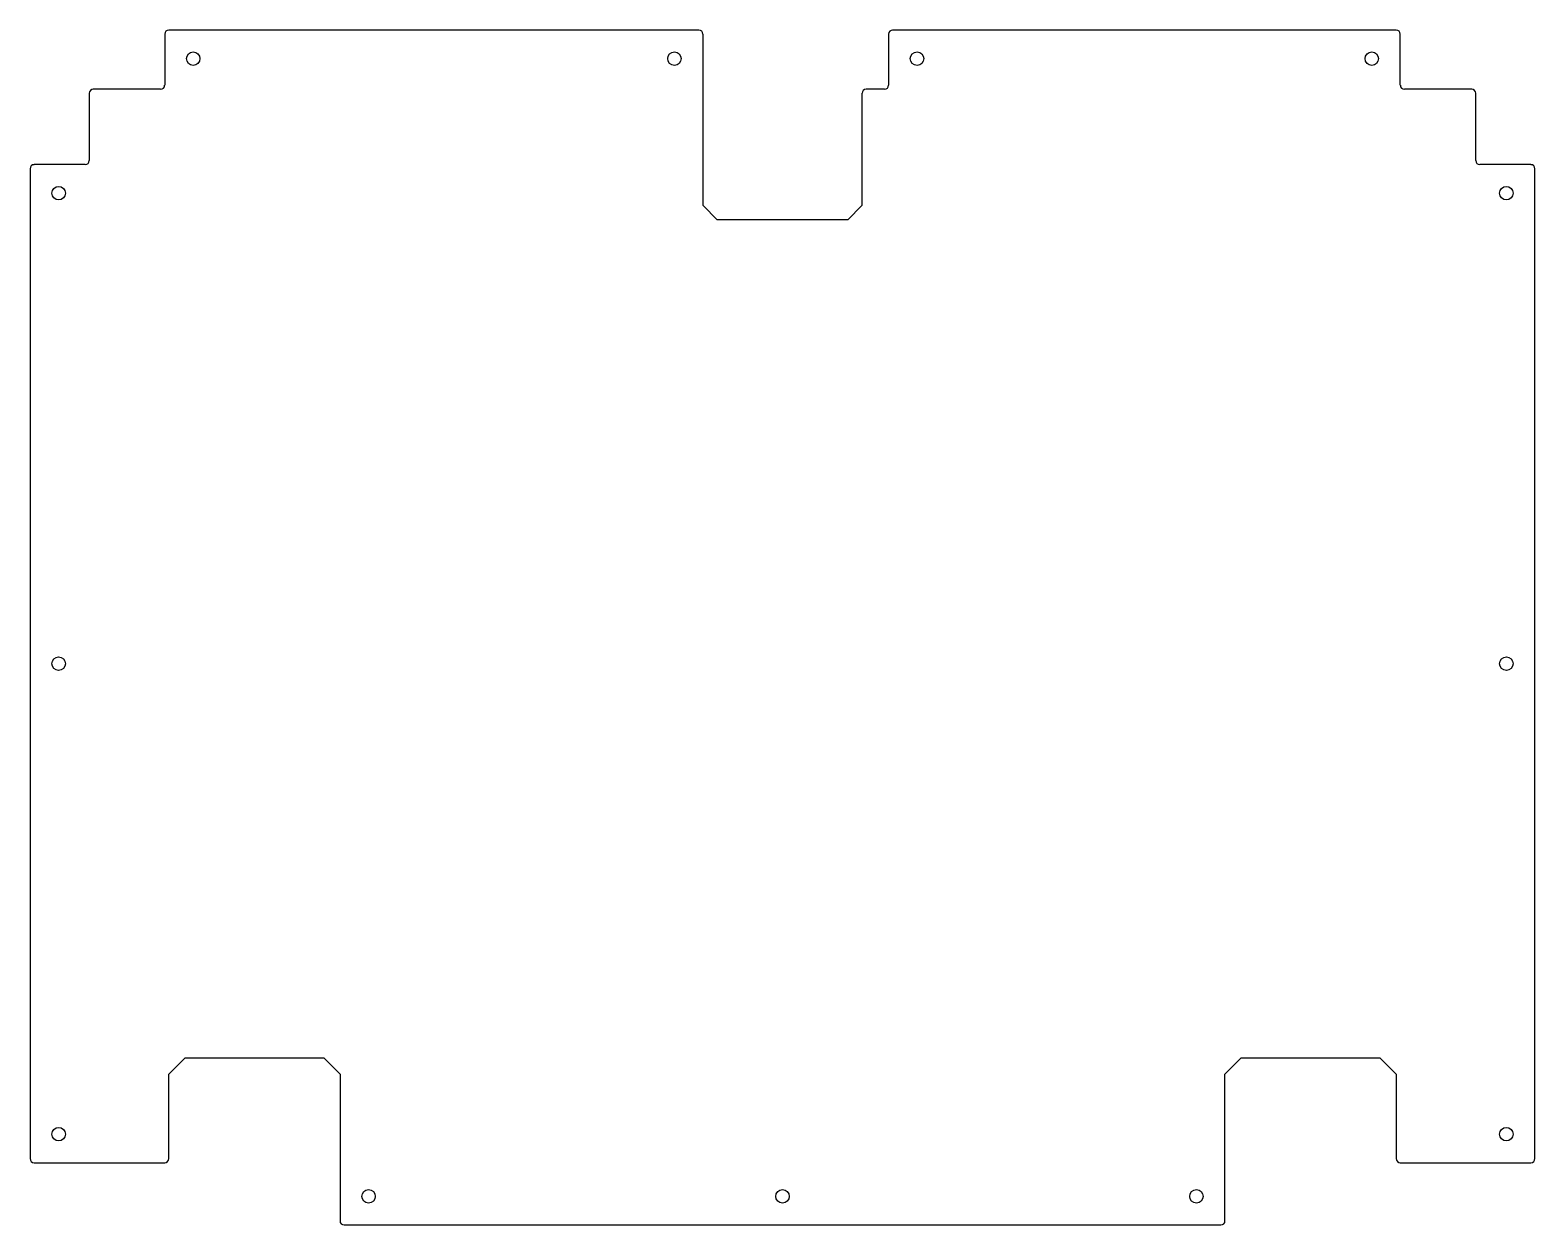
# Model space of a CAD drawing. Header units: inches. Extents: x -14.5 to 14.5, y -11.5 to 11.5.
import ezdxf

# ---------------------------------------------------------------- set-up
doc = ezdxf.new("R2010")
doc.units = ezdxf.units.IN
doc.layers.add('CUTOUTS', color=1, linetype='CONTINUOUS')
doc.layers.add('PERIMETER', color=5, linetype='CONTINUOUS')

msp = doc.modelspace()

# ---------------------------------------------------------------- linework, layer by layer
at = {"layer": 'CUTOUTS'}
for centre in [(-11.378, 10.984), (-2.087, 10.984), (2.598, 10.984), (11.378, 10.984), (-13.976, 8.386), (13.976, 8.386), (-13.976, -0.699), (13.976, -0.699), (-13.976, -9.783), (13.976, -9.783), (-7.992, -10.984), (0, -10.984), (7.992, -10.984)]:
    msp.add_circle(centre, 0.13, dxfattribs=at)
at = {"layer": 'PERIMETER'}
for p, q in [((-11.929, 11.457), (-11.929, 10.472)), ((-1.614, 11.535), (-11.85, 11.535)), ((-1.535, 8.15), (-1.535, 11.457)), ((2.047, 11.457), (2.047, 10.472)), ((11.85, 11.535), (2.126, 11.535)), ((11.929, 10.472), (11.929, 11.457)), ((-13.386, 10.315), (-13.386, 9.016)), ((-12.008, 10.394), (-13.307, 10.394)), ((1.535, 10.315), (1.535, 8.15)), ((1.969, 10.394), (1.614, 10.394)), ((13.307, 10.394), (12.008, 10.394)), ((13.386, 9.016), (13.386, 10.315)), ((-14.528, 8.858), (-14.528, -10.256)), ((-13.465, 8.937), (-14.449, 8.937)), ((14.449, 8.937), (13.465, 8.937)), ((14.528, -10.256), (14.528, 8.858)), ((-1.26, 7.874), (-1.535, 8.15)), ((1.535, 8.15), (1.26, 7.874)), ((1.26, 7.874), (-1.26, 7.874)), ((-11.85, -8.622), (-11.535, -8.307)), ((-11.535, -8.307), (-8.858, -8.307)), ((-8.858, -8.307), (-8.543, -8.622)), ((8.543, -8.622), (8.858, -8.307)), ((8.858, -8.307), (11.535, -8.307)), ((11.535, -8.307), (11.85, -8.622)), ((-11.85, -10.256), (-11.85, -8.622)), ((-8.543, -8.622), (-8.543, -11.457)), ((8.543, -11.457), (8.543, -8.622)), ((11.85, -8.622), (11.85, -10.256)), ((-14.449, -10.335), (-11.929, -10.335)), ((11.929, -10.335), (14.449, -10.335)), ((-8.465, -11.535), (8.465, -11.535))]:
    msp.add_line(p, q, dxfattribs=at)
for centre, start, end in [((-11.85, 11.457), 90, 180), ((-1.614, 11.457), 0, 90), ((2.126, 11.457), 90, 180), ((11.85, 11.457), 0, 90), ((-12.008, 10.472), -90, 0), ((1.969, 10.472), -90, 0), ((12.008, 10.472), 180, 270), ((-13.307, 10.315), 90, 180), ((1.614, 10.315), 90, 180), ((13.307, 10.315), 0, 90), ((-13.465, 9.016), -90, 0), ((13.465, 9.016), 180, 270), ((-14.449, 8.858), 90, 180), ((14.449, 8.858), 0, 90), ((-14.449, -10.256), 180, 270), ((-11.929, -10.256), -90, 0), ((11.929, -10.256), 180, 270), ((14.449, -10.256), -90, 0), ((-8.465, -11.457), 180, 270), ((8.465, -11.457), -90, 0)]:
    msp.add_arc(centre, 0.0787, start, end, dxfattribs=at)

doc.saveas('drawing.dxf')
